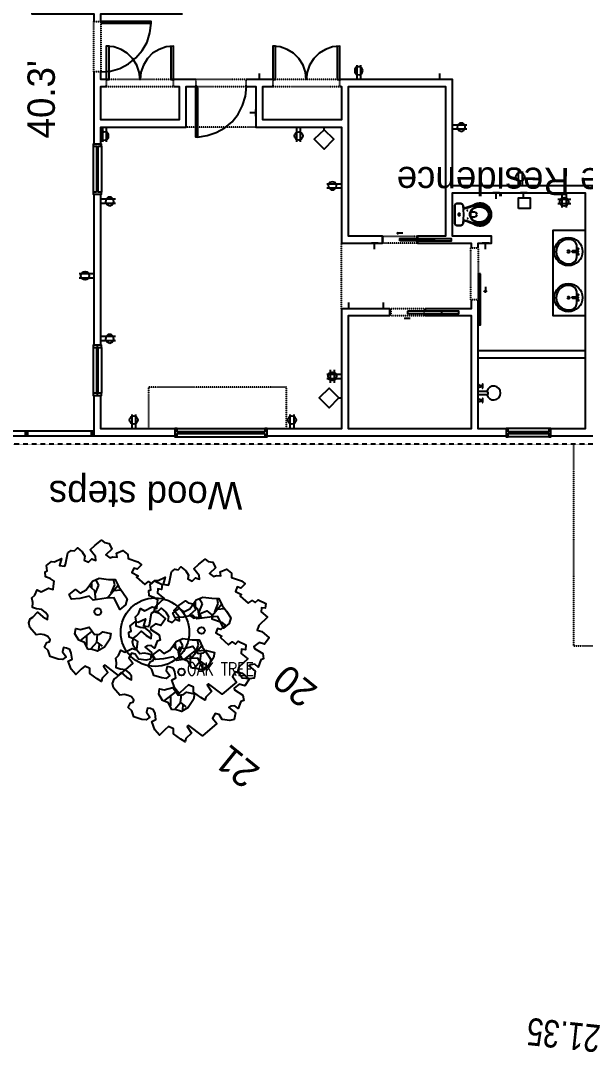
# Model space of a CAD drawing. Header units: inches. Extents: x -625442 to 34963, y -27993 to 66986.
# Drawn here: x 1820 to 2216, y 12551 to 13274 of the extents above; entities that cross this region are included whole.
import ezdxf
from ezdxf.enums import TextEntityAlignment as Align

# ---------------------------------------------------------------- set-up
doc = ezdxf.new("R2010")
doc.units = ezdxf.units.IN
doc.header["$LTSCALE"] = 0.5
doc.header["$MEASUREMENT"] = 0
doc.linetypes.add('DASHED2', pattern=[0.375, 0.25, -0.125])
doc.linetypes.add('HIDDEN2', pattern=[0.1875, 0.125, -0.0625])
for name, color, linetype in [('0-TEXT', 30, 'Continuous'), ('BUILDING', 253, 'DASHED2'), ('BUILDING OH', 80, 'HIDDEN2'), ('P-ABOVE', 201, 'HIDDEN2'), ('P-BELOW-LIGHT', 143, 'Continuous'), ('P-BELOW-MED', 145, 'Continuous'), ('P-CASEWORK', 140, 'Continuous'), ('P-DOOR', 51, 'Continuous'), ('P-FIXTURE', 63, 'Continuous'), ('P-WALL', 90, 'Continuous'), ('P-WINDOW', 213, 'Continuous'), ('SPOT ELEVATION TEXT', 252, 'Continuous'), ('TEXT', 7, 'Continuous'), ('Trees-Anno', 43, 'Continuous'), ('TreesMARK', 46, 'Continuous')]:
    doc.layers.add(name, color=color, linetype=linetype)
doc.styles.add('BLDG', font='IC-Romans.shx', dxfattribs={"width": 0.8})
doc.styles.add('sapa notes', font='romans.shx', dxfattribs={"width": 0.8})
doc.styles.add('TXT', font='IC-Romans.shx')

# ---------------------------------------------------------------- blocks, each defined once
blk = doc.blocks.new('TREE11')
at = {"linetype": 'Continuous'}
for p, q in [((-0.1324, 0.2402), (-0.1344, 0.1783)), ((-0.0944, 0.2422), (-0.0475, 0.1843)), ((-0.0345, 0.2472), (-0.0584, 0.1403)), ((-0.1344, 0.1783), (-0.1843, 0.1763)), ((-0.1564, 0.1773), (-0.1793, 0.2113)), ((-0.1344, 0.1783), (-0.1034, 0.1294)), ((0.0654, -0.0594), (0.1134, -0.1044)), ((0.0085, -0.1194), (0.0065, -0.2442)), ((0.0964, -0.0894), (0.1154, -0.1563)), ((0.1134, -0.1044), (0.1703, -0.1084)), ((0.1414, -0.1074), (0.1634, -0.1334)), ((0.0065, -0.1943), (-0.0305, -0.2313)), ((0.0085, -0.1673), (0.0275, -0.2303)), ((0.1154, -0.1563), (0.1574, -0.1733)), ((0.0275, -0.2303), (0.0584, -0.2562))]:
    blk.add_line(p, q, dxfattribs=at)
for points in [[(-0.0404, 0.3569), (-0.0155, 0.3439), (0.0085, 0.3509), (0.0284, 0.3609), (0.0155, 0.3888), (-0.0275, 0.4018), (-0.0195, 0.4337), (0.0065, 0.4507), (0.0634, 0.4737), (0.1023, 0.4487), (0.1383, 0.4467), (0.1472, 0.4098), (0.1363, 0.3928), (0.1413, 0.3779), (0.1702, 0.3699), (0.1962, 0.3779), (0.2201, 0.3908), (0.2431, 0.4148), (0.3129, 0.4018), (0.3389, 0.3808), (0.3499, 0.3509), (0.3439, 0.3289), (0.3399, 0.28), (0.289, 0.282), (0.2481, 0.275), (0.265, 0.2521), (0.293, 0.2441), (0.3279, 0.2441), (0.3609, 0.2651), (0.3898, 0.275), (0.4118, 0.2461), (0.4367, 0.2241), (0.4327, 0.1952), (0.4457, 0.1543), (0.4128, 0.1483), (0.3878, 0.0924), (0.3539, 0.0794), (0.3679, 0.0585), (0.3878, 0.0265), (0.4218, 0.0305), (0.4567, 0.0435), (0.4826, 0.0155), (0.4737, 0.0006), (0.5026, -0.0264), (0.4936, -0.0713), (0.4757, -0.0843), (0.4497, -0.1362), (0.4287, -0.0873), (0.3978, -0.1042), (0.3988, -0.1192), (0.4397, -0.196), (0.4317, -0.226), (0.4108, -0.238), (0.4088, -0.2679), (0.3629, -0.2679), (0.3289, -0.2549), (0.3149, -0.23), (0.28, -0.238), (0.276, -0.2729), (0.2461, -0.2819), (0.266, -0.3028), (0.3269, -0.3148), (0.3199, -0.3647), (0.306, -0.4226), (0.28, -0.4226), (0.2481, -0.4396), (0.2071, -0.4206), (0.2161, -0.3597), (0.1792, -0.3617), (0.1662, -0.3807), (0.1403, -0.3997), (0.1622, -0.4186), (0.1383, -0.4635), (0.0913, -0.4635), (0.0724, -0.4406), (0.0015, -0.4665), (-0.0334, -0.4665), (-0.0284, -0.4216), (-0.0035, -0.4126), (-0.0145, -0.3787), (-0.0634, -0.3887), (-0.0624, -0.3737), (-0.1413, -0.3697), (-0.1492, -0.4036), (-0.1772, -0.4056), (-0.1802, -0.4346), (-0.2401, -0.4496), (-0.26, -0.4196), (-0.2361, -0.4046), (-0.2541, -0.3797), (-0.3149, -0.3797), (-0.303, -0.2909), (-0.3159, -0.2589), (-0.3489, -0.2719), (-0.4178, -0.2699), (-0.4218, -0.212), (-0.3828, -0.196), (-0.3718, -0.1511), (-0.3838, -0.1421), (-0.4547, -0.1511), (-0.4836, -0.1252), (-0.4727, -0.1062), (-0.4896, -0.0533), (-0.4577, -0.0533), (-0.4387, -0.0334), (-0.4317, -0.0174), (-0.4926, -0.0164), (-0.5176, 0.0275), (-0.4966, 0.0535), (-0.4497, 0.0824), (-0.4088, 0.0694), (-0.3818, 0.0804), (-0.3878, 0.1193), (-0.4367, 0.1313), (-0.4118, 0.2661), (-0.287, 0.2701), (-0.282, 0.283), (-0.3369, 0.3), (-0.3309, 0.3569), (-0.3409, 0.3788), (-0.305, 0.3828), (-0.2381, 0.3868), (-0.2161, 0.3579), (-0.1762, 0.3679), (-0.1702, 0.4038), (-0.1642, 0.4587), (-0.1133, 0.4497), (-0.0594, 0.4178), (-0.0734, 0.3868)], [(-0.1183, 0.2581), (-0.0674, 0.2361), (-0.0225, 0.2491), (0.0275, 0.2301), (0.0474, 0.1962), (0.0155, 0.1812), (-0.0225, 0.1283), (-0.0873, 0.1453), (-0.1143, 0.1174), (-0.1213, 0.0904), (-0.1742, 0.0645), (-0.1942, 0.1004), (-0.2011, 0.1703), (-0.1802, 0.2241), (-0.1363, 0.2431)], [(0.0145, -0.1142), (0.0794, -0.0443), (0.1183, -0.0483), (0.1632, 0.0076), (0.2061, 0.0485), (0.2411, 0.0335), (0.2271, -0.0234), (0.1852, -0.0254), (0.1662, -0.0703), (0.1712, -0.1491), (0.1452, -0.196), (0.0883, -0.232), (0.0484, -0.2629), (-0.0045, -0.237), (-0.0534, -0.224), (-0.1083, -0.207), (-0.1263, -0.1671), (-0.1153, -0.1152), (-0.0294, -0.1541)]]:
    blk.add_lwpolyline(points, close=True, dxfattribs=at)
blk.add_circle((0, 0), 0.0248, dxfattribs=at)

msp = doc.modelspace()

# ---------------------------------------------------------------- linework, layer by layer
at = {"layer": 'BUILDING'}
msp.add_lwpolyline([(2729.72138, 12977.17396), (1810.68286, 12977.17396)], dxfattribs=at)
at = {"layer": 'BUILDING OH'}
for points in [[(2207.90232, 12835.89189), (2207.90232, 12977.17396)], [(2207.90232, 12835.89189), (2729.72138, 12832.34461)]]:
    msp.add_lwpolyline(points, dxfattribs=at)
at = {"layer": 'P-ABOVE'}
for points in [[(1876.43271, 13238.109), (1871.54168, 13238.109), (1871.54168, 13273.52005), (1876.43271, 13273.52005)], [(1927.49506, 13227.93566), (1927.49506, 13232.82669), (1880.34554, 13232.82669), (1880.34554, 13227.93566)], [(1943.14635, 13227.93566), (1978.36176, 13227.93566), (1978.36176, 13232.82669), (1943.14635, 13232.82669)], [(2044.09718, 13227.93566), (2044.09718, 13232.82669), (1996.94767, 13232.82669), (1996.94767, 13227.93566)], [(2074.42156, 13118.18097), (2074.42156, 13123.072), (2097.8985, 13123.072), (2097.8985, 13118.18097)], [(2135.85289, 13114.85507), (2140.93956, 13114.85507), (2140.93956, 13078.46581), (2135.85289, 13078.46581)], [(2079.70387, 13072.2053), (2079.70387, 13067.31427), (2103.18081, 13067.31427), (2103.18081, 13072.2053)]]:
    msp.add_lwpolyline(points, close=True, dxfattribs=at)
for points in [[(1985.2092, 13199.37205), (1936.29891, 13199.37205)], [(2045.07539, 13072.2053), (2045.07539, 13118.18097)], [(2006.72972, 12987.88396), (2006.72972, 13017.23013), (1909.88735, 13017.23013), (1909.88735, 12987.88396)]]:
    msp.add_lwpolyline(points, dxfattribs=at)
at = {"layer": 'P-BELOW-LIGHT'}
for p, q in [((1733.00621, 12982.99293), (1871.54168, 12982.99293)), ((1768.41725, 12986.49293), (1871.54168, 12986.49293))]:
    msp.add_line(p, q, dxfattribs=at)
for points in [[(2060.13976, 13239.0872), (2059.35719, 13240.84797), (2057.79206, 13241.82618), (2055.64001, 13241.63054), (2054.46617, 13240.06541), (2054.46617, 13237.91336), (2055.64001, 13236.34823), (2057.79206, 13236.15258), (2059.35719, 13237.13079)], [(2129.20109, 13196.43743), (2130.96186, 13197.21999), (2131.94006, 13198.98077), (2131.74442, 13200.93718), (2130.17929, 13202.30667), (2128.02724, 13202.30667), (2126.46211, 13200.93718), (2126.26647, 13198.98077), (2127.24467, 13197.21999)], [(1876.23707, 13193.30717), (1877.01964, 13191.35076), (1878.58477, 13190.37255), (1880.73682, 13190.76384), (1881.91067, 13192.13332), (1881.91067, 13194.28538), (1880.73682, 13195.85051), (1878.58477, 13196.24179), (1877.01964, 13195.06794)], [(2026.0982, 13190.95948), (2032.94564, 13184.11204), (2039.79308, 13190.95948), (2032.94564, 13197.61128)], [(2032.94564, 13184.11204), (2039.79308, 13190.95948), (2032.94564, 13197.61128), (2026.0982, 13190.95948)], [(2038.81487, 13161.22202), (2036.85846, 13160.6351), (2035.88026, 13158.87433), (2036.27154, 13156.91792), (2037.83667, 13155.54843), (2039.79308, 13155.54843), (2041.35821, 13156.91792), (2041.74949, 13158.87433), (2040.77128, 13160.6351)], [(1873.4981, 13153.9833), (1871.1504, 13153.9833), (1871.1504, 13152.41817), (1877.01964, 13152.41817), (1877.01964, 13153.9833), (1874.67194, 13153.9833), (1874.67194, 13154.76586), (1873.4981, 13154.76586)], [(1882.69323, 13144.39688), (1884.64964, 13145.17945), (1885.62785, 13146.94022), (1885.23657, 13148.89663), (1883.67144, 13150.26612), (1881.71502, 13150.26612), (1880.1499, 13148.89663), (1879.75861, 13146.94022), (1880.93246, 13145.17945)], [(2169.30752, 13142.44047), (2169.30752, 13149.87484), (2177.32881, 13149.87484), (2177.32881, 13142.44047)], [(1882.69323, 13048.14143), (1884.64964, 13048.924), (1885.62785, 13050.68477), (1885.23657, 13052.64118), (1883.67144, 13054.01067), (1881.71502, 13054.01067), (1880.1499, 13052.64118), (1879.75861, 13050.68477), (1880.93246, 13048.924)], [(1873.4981, 13012.92603), (1871.1504, 13012.92603), (1871.1504, 13011.3609), (1877.01964, 13011.3609), (1877.01964, 13012.92603), (1874.67194, 13012.92603), (1874.67194, 13013.70859), (1873.4981, 13013.70859)], [(2036.46718, 13016.44757), (2029.61974, 13009.60013), (2036.46718, 13002.75269), (2043.31462, 13009.60013)], [(2029.61974, 13009.60013), (2036.46718, 13002.75269), (2043.31462, 13009.60013), (2036.46718, 13016.44757)], [(1991.46971, 12984.7537), (1991.46971, 12982.40601), (1993.03484, 12982.40601), (1993.03484, 12988.27524), (1991.46971, 12988.27524), (1991.46971, 12985.92755), (1990.68715, 12985.92755), (1990.68715, 12984.7537)], [(2162.0688, 12985.92755), (2162.0688, 12988.27524), (2160.69931, 12988.27524), (2160.69931, 12982.40601), (2162.0688, 12982.40601), (2162.0688, 12984.7537), (2162.85137, 12984.7537), (2162.85137, 12985.92755)]]:
    msp.add_lwpolyline(points, close=True, dxfattribs=at)
for points in [[(2055.83565, 13243.00003), (2055.83565, 13232.82669)], [(2058.57463, 13243.00003), (2058.57463, 13232.82669)], [(1987.36125, 13237.13079), (1987.36125, 13232.82669)], [(2113.94108, 13237.13079), (2113.94108, 13232.82669)], [(1989.90458, 13232.82669), (1985.2092, 13232.82669)], [(2116.48441, 13232.82669), (2111.78902, 13232.82669)], [(1980.90509, 13209.74103), (1985.2092, 13209.74103)], [(1985.2092, 13207.19769), (1985.2092, 13211.89308)], [(1877.8022, 13189.19871), (1877.8022, 13199.37205)], [(1880.54118, 13189.19871), (1880.54118, 13199.37205)], [(2013.7728, 13189.19871), (2013.7728, 13199.37205)], [(2016.51178, 13189.19871), (2016.51178, 13199.37205)], [(2032.94564, 13197.61128), (2032.94564, 13199.56769)], [(2133.11391, 13200.93718), (2122.94057, 13200.93718)], [(1876.43271, 13186.26409), (1876.43271, 13194.67666)], [(2133.11391, 13198.00256), (2122.94057, 13198.00256)], [(1871.1504, 13186.06845), (1873.4981, 13186.06845), (1873.4981, 13185.48153), (1874.67194, 13185.48153), (1874.67194, 13186.06845), (1877.01964, 13186.06845), (1877.01964, 13187.63358), (1871.1504, 13187.63358), (1871.1504, 13186.06845), (1871.1504, 13153.9833)], [(1877.01964, 13186.06845), (1877.01964, 13153.9833)], [(2168.91624, 13168.46075), (2168.91624, 13158.28741)], [(2171.85086, 13168.46075), (2171.85086, 13158.28741)], [(2034.90205, 13159.65689), (2045.07539, 13159.65689)], [(2034.90205, 13156.91792), (2045.07539, 13156.91792)], [(1886.80169, 13148.89663), (1876.43271, 13148.89663)], [(2156.00392, 13153.39638), (2151.30854, 13153.39638)], [(2153.46059, 13149.09227), (2153.46059, 13153.39638)], [(2175.3724, 13153.39638), (2170.67701, 13153.39638)], [(2172.82906, 13149.87484), (2172.82906, 13153.39638)], [(2205.89242, 13148.70099), (2196.69729, 13148.70099)], [(2199.82754, 13143.22304), (2199.82754, 13153.39638)], [(2202.76216, 13143.22304), (2202.76216, 13153.39638)], [(1886.80169, 13145.96201), (1876.43271, 13145.96201)], [(2205.89242, 13145.76637), (2196.69729, 13145.76637)], [(2084.79054, 13125.61533), (2084.20362, 13125.02841), (2084.79054, 13124.44149)], [(2088.11644, 13125.02841), (2084.20362, 13125.02841)], [(2064.63951, 13118.18097), (2073.05207, 13118.18097)], [(2070.90002, 13118.18097), (2066.20463, 13118.18097)], [(2068.35669, 13113.87686), (2068.35669, 13118.18097)], [(2148.56956, 13118.18097), (2143.87417, 13118.18097)], [(2146.02623, 13113.87686), (2146.02623, 13118.18097)], [(1861.36834, 13096.85608), (1871.54168, 13096.85608)], [(1861.36834, 13093.92146), (1871.54168, 13093.92146)], [(2147.00443, 13084.72633), (2146.02623, 13083.74812), (2144.85238, 13084.72633)], [(2146.02623, 13087.46531), (2146.02623, 13083.74812)], [(2049.96642, 13076.5094), (2049.96642, 13072.2053)], [(2074.42156, 13076.5094), (2074.42156, 13072.2053)], [(2052.50975, 13072.2053), (2047.61872, 13072.2053)], [(2076.9649, 13072.2053), (2072.26951, 13072.2053)], [(2090.07286, 13064.77093), (2089.48593, 13065.35786), (2090.07286, 13065.94478)], [(2093.39875, 13065.35786), (2089.48593, 13065.35786)], [(1871.1504, 13045.01118), (1873.4981, 13045.01118), (1873.4981, 13044.42425), (1874.67194, 13044.42425), (1874.67194, 13045.01118), (1877.01964, 13045.01118), (1877.01964, 13046.57631), (1871.1504, 13046.57631), (1871.1504, 13045.01118), (1871.1504, 13012.92603)], [(1886.80169, 13052.64118), (1876.43271, 13052.64118)], [(1886.80169, 13049.70656), (1876.43271, 13049.70656)], [(1873.4981, 13045.79374), (1874.67194, 13045.79374)], [(1877.01964, 13045.01118), (1877.01964, 13012.92603)], [(2034.90205, 13026.22962), (2045.07539, 13026.22962)], [(2037.44538, 13020.16475), (2037.44538, 13029.35988)], [(2040.18436, 13020.16475), (2040.18436, 13029.35988)], [(2034.90205, 13023.29501), (2045.07539, 13023.29501)], [(1874.67194, 13012.14346), (1873.4981, 13012.14346)], [(2043.31462, 13009.60013), (2045.07539, 13009.60013)], [(1898.14888, 12998.0573), (1898.14888, 12987.88396)], [(1900.88786, 12998.0573), (1900.88786, 12987.88396)], [(2009.07742, 12998.0573), (2009.07742, 12987.88396)], [(2011.81639, 12998.0573), (2011.81639, 12987.88396)], [(1930.03839, 12982.40601), (1930.03839, 12984.7537), (1930.82095, 12984.7537), (1930.82095, 12985.92755), (1930.03839, 12985.92755), (1930.03839, 12988.27524), (1928.47326, 12988.27524), (1928.47326, 12982.40601), (1930.03839, 12982.40601), (1991.46971, 12982.40601)], [(1930.03839, 12988.27524), (1991.46971, 12988.27524)], [(2190.43677, 12988.27524), (2190.43677, 12985.92755), (2189.6542, 12985.92755), (2189.6542, 12984.7537), (2190.43677, 12984.7537), (2190.43677, 12982.40601), (2192.0019, 12982.40601), (2192.0019, 12988.27524), (2190.43677, 12988.27524), (2162.0688, 12988.27524)], [(2190.43677, 12982.40601), (2162.0688, 12982.40601)]]:
    msp.add_lwpolyline(points, dxfattribs=at)
for centre, radius in [((2015.16438, 13193.29981), 2.95672), ((2170.41106, 13164.61517), 3.00568), ((2201.26734, 13147.06861), 3.00568), ((1865.46945, 13095.26886), 2.95672), ((2038.74762, 13024.78983), 3.00568), ((1899.5373, 12994.17603), 2.91586), ((2010.46584, 12994.17603), 2.91586)]:
    msp.add_circle(centre, radius, dxfattribs=at)
at = {"layer": 'P-BELOW-MED'}
for points in [[(2215.87012, 13042.66348), (2140.54827, 13042.66348)], [(2140.93956, 13037.77245), (2215.87012, 13037.77245)]]:
    msp.add_lwpolyline(points, dxfattribs=at)
at = {"layer": 'P-CASEWORK'}
msp.add_lwpolyline([(2215.87012, 13126.98482), (2193.37139, 13126.98482), (2193.37139, 13067.31427), (2215.87012, 13067.31427)], dxfattribs=at)
at = {"layer": 'P-DOOR'}
for points in [[(1876.43271, 13272.3462), (1911.84376, 13272.3462), (1911.84376, 13273.52005), (1876.43271, 13273.52005)], [(1882.30195, 13232.82669), (1882.30195, 13256.30362), (1880.34554, 13256.30362), (1880.34554, 13232.82669)], [(1998.90408, 13232.82669), (1998.90408, 13256.30362), (1996.94767, 13256.30362), (1996.94767, 13232.82669)], [(1944.32019, 13227.93566), (1944.32019, 13192.52461), (1943.14635, 13192.52461), (1943.14635, 13227.93566)], [(2086.16003, 13119.7461), (2086.16003, 13121.31123), (2110.22389, 13121.31123), (2110.22389, 13119.7461)], [(2142.70033, 13096.66044), (2141.1352, 13096.66044), (2141.1352, 13060.85811), (2142.70033, 13060.85811)], [(2091.44234, 13070.44453), (2091.44234, 13068.8794), (2115.50621, 13068.8794), (2115.50621, 13070.44453)]]:
    msp.add_lwpolyline(points, close=True, dxfattribs=at)
for points in [[(1880.34554, 13232.82669), (1876.43271, 13232.82669), (1876.43271, 13238.109), (1883.28015, 13238.69592), (1889.73631, 13240.65233), (1895.80119, 13243.78259), (1901.0835, 13248.0867), (1905.58325, 13253.17337), (1908.90915, 13259.0426), (1910.86556, 13265.49876), (1911.84376, 13272.3462)], [(1925.53864, 13256.10798), (1925.53864, 13232.82669), (1927.49506, 13232.82669), (1927.49506, 13256.30362), (1922.21274, 13255.7167), (1917.32171, 13253.95593), (1912.82197, 13251.21695), (1909.10479, 13247.49977), (1906.36581, 13243.00003), (1904.60504, 13237.91336), (1904.01812, 13232.82669), (1903.43119, 13237.91336), (1901.67042, 13243.00003), (1898.73581, 13247.49977), (1895.01862, 13251.21695), (1890.71452, 13253.95593), (1885.62785, 13255.7167), (1880.34554, 13256.30362)], [(2042.14077, 13256.10798), (2042.14077, 13232.82669), (2044.09718, 13232.82669), (2044.09718, 13256.30362), (2038.81487, 13255.7167), (2033.92384, 13253.95593), (2029.4241, 13251.21695), (2025.70692, 13247.49977), (2022.7723, 13243.00003), (2021.20717, 13237.91336), (2020.4246, 13232.82669), (2019.83768, 13237.91336), (2018.27255, 13243.00003), (2015.33793, 13247.49977), (2011.62075, 13251.21695), (2007.12101, 13253.95593), (2002.22998, 13255.7167), (1996.94767, 13256.30362)], [(1944.32019, 13192.52461), (1950.97199, 13193.50281), (1957.42815, 13195.65487), (1963.29739, 13198.98077), (1968.5797, 13203.28487), (1972.68816, 13208.56718), (1975.81842, 13214.63206), (1977.77483, 13221.08822), (1978.5574, 13227.93566)]]:
    msp.add_lwpolyline(points, dxfattribs=at)
at = {"layer": 'P-FIXTURE'}
for points in [[(2124.70134, 13144.78817), (2125.09262, 13145.57073), (2125.87519, 13145.96201), (2125.09262, 13145.57073)], [(2133.70083, 13141.07098), (2133.50519, 13141.26662), (2133.30955, 13141.07098), (2133.50519, 13140.87534)], [(2138.20058, 13133.24534), (2141.1352, 13132.46277), (2144.26546, 13132.85405), (2146.22187, 13134.0279), (2147.787, 13135.78867), (2148.37392, 13136.96252), (2148.56956, 13138.33201), (2148.37392, 13139.50585), (2147.787, 13140.6797), (2146.22187, 13142.44047), (2144.26546, 13143.61432), (2141.1352, 13144.0056), (2138.20058, 13143.22304), (2136.24417, 13141.65791), (2135.07032, 13139.50585), (2134.87468, 13138.91893), (2134.87468, 13138.33201), (2134.87468, 13137.54944), (2135.07032, 13136.96252), (2136.24417, 13134.81047)], [(2140.15699, 13138.33201), (2139.57007, 13139.31021), (2138.39622, 13139.89714), (2135.65724, 13139.89714), (2135.65724, 13139.11457), (2135.65724, 13138.33201), (2135.65724, 13137.3538), (2135.65724, 13136.57124), (2135.4616, 13136.76688), (2135.4616, 13137.15816), (2135.26596, 13137.74508), (2135.26596, 13138.33201), (2135.26596, 13138.91893), (2135.4616, 13139.31021), (2136.24417, 13141.07098), (2137.41802, 13142.44047), (2139.76571, 13143.41868), (2142.1134, 13143.61432), (2144.4611, 13143.22304), (2146.22187, 13142.24483), (2147.59136, 13140.6797), (2148.17828, 13139.50585), (2148.17828, 13138.33201), (2148.17828, 13136.96252), (2147.59136, 13135.98431), (2146.22187, 13134.22354), (2144.4611, 13133.24534), (2142.1134, 13132.85405), (2139.76571, 13133.0497), (2137.41802, 13134.0279), (2136.43981, 13135.20175), (2135.65724, 13136.57124), (2138.39622, 13136.57124), (2139.57007, 13137.15816)], [(2128.41852, 13138.33201), (2128.02724, 13138.91893), (2127.24467, 13138.91893), (2126.85339, 13138.33201), (2127.24467, 13137.54944), (2128.02724, 13137.54944)], [(2128.22288, 13138.33201), (2127.63596, 13138.91893), (2127.04903, 13138.33201), (2127.63596, 13137.74508)], [(2133.30955, 13135.39739), (2133.50519, 13135.20175), (2133.70083, 13135.39739), (2133.50519, 13135.59303)], [(2125.87519, 13130.50636), (2125.09262, 13130.89764), (2124.70134, 13131.68021), (2125.09262, 13130.89764)], [(2203.34908, 13112.31173), (2203.74037, 13111.52917), (2204.71857, 13111.52917), (2205.10985, 13112.31173), (2204.71857, 13113.0943), (2203.74037, 13113.0943)], [(2207.06627, 13111.92045), (2210.97909, 13111.92045), (2211.37037, 13112.31173), (2210.97909, 13112.70302), (2207.06627, 13112.70302), (2206.67498, 13112.31173)], [(2210.97909, 13113.68122), (2211.56601, 13114.26814), (2210.97909, 13114.65943), (2210.58781, 13114.26814)], [(2210.97909, 13109.7684), (2211.56601, 13110.35532), (2210.97909, 13110.7466), (2210.58781, 13110.35532)], [(2203.34908, 13080.03094), (2203.74037, 13079.24838), (2204.71857, 13079.24838), (2205.10985, 13080.03094), (2204.71857, 13080.61787), (2203.74037, 13080.61787)], [(2207.06627, 13079.63966), (2210.97909, 13079.63966), (2211.37037, 13080.03094), (2210.97909, 13080.22658), (2207.06627, 13080.22658), (2206.67498, 13080.03094)], [(2210.97909, 13081.40043), (2211.56601, 13081.98735), (2210.97909, 13082.37864), (2210.58781, 13081.98735)], [(2210.97909, 13077.48761), (2211.56601, 13078.07453), (2210.97909, 13078.46581), (2210.58781, 13078.07453)], [(2144.06981, 13018.20834), (2144.26546, 13018.20834), (2144.26546, 13019.38218), (2144.06981, 13019.38218)], [(2144.06981, 13017.81706), (2144.06981, 13017.42577), (2144.26546, 13017.42577), (2144.26546, 13017.81706), (2144.26546, 13018.20834), (2144.06981, 13018.20834)], [(2144.26546, 13016.44757), (2144.26546, 13017.42577), (2144.06981, 13017.42577), (2144.06981, 13016.44757)], [(2144.06981, 13008.23064), (2144.26546, 13008.23064), (2144.26546, 13009.20884), (2144.06981, 13009.20884)], [(2144.06981, 13007.83936), (2144.06981, 13007.44807), (2144.26546, 13007.44807), (2144.26546, 13007.83936), (2144.26546, 13008.23064), (2144.06981, 13008.23064)], [(2144.26546, 13006.46987), (2144.26546, 13007.44807), (2144.06981, 13007.44807), (2144.06981, 13006.46987)]]:
    msp.add_lwpolyline(points, close=True, dxfattribs=at)
for points in [[(2124.70134, 13131.68021), (2124.70134, 13144.78817), (2124.70134, 13131.68021)], [(2125.87519, 13145.96201), (2128.8098, 13145.96201), (2125.87519, 13145.96201)], [(2130.57057, 13134.0279), (2132.91827, 13133.44098), (2135.07032, 13132.65841), (2132.91827, 13133.44098), (2130.57057, 13134.0279), (2130.57057, 13133.0497), (2130.37493, 13131.87585), (2129.78801, 13130.89764), (2128.8098, 13130.50636), (2129.78801, 13130.89764), (2130.37493, 13131.87585), (2130.76622, 13135.00611), (2130.96186, 13138.33201), (2130.76622, 13141.46227), (2130.37493, 13144.59252), (2129.78801, 13145.57073), (2128.8098, 13145.96201), (2129.78801, 13145.57073), (2130.37493, 13144.59252), (2130.57057, 13143.41868), (2130.57057, 13142.44047), (2132.91827, 13143.02739), (2135.07032, 13143.80996), (2132.91827, 13143.02739), (2130.57057, 13142.44047)], [(2130.76622, 13142.24483), (2132.52699, 13142.63611), (2134.28776, 13143.22304), (2138.20058, 13144.59252), (2141.33084, 13145.37509), (2144.65674, 13144.78817), (2147.20007, 13143.41868), (2149.15648, 13141.07098), (2149.54777, 13139.7015), (2149.74341, 13138.33201), (2149.54777, 13136.76688), (2149.15648, 13135.39739), (2147.20007, 13133.0497), (2144.65674, 13131.68021), (2141.33084, 13131.28893), (2138.20058, 13131.87585), (2134.28776, 13133.24534), (2132.52699, 13133.83226), (2130.76622, 13134.22354)], [(2137.61366, 13144.78817), (2135.07032, 13143.80996), (2137.61366, 13144.78817)], [(2135.65724, 13139.89714), (2135.65724, 13139.89714)], [(2135.65724, 13136.57124), (2135.65724, 13136.57124)], [(2128.8098, 13130.50636), (2125.87519, 13130.50636), (2128.8098, 13130.50636)], [(2137.61366, 13131.68021), (2135.07032, 13132.65841), (2137.61366, 13131.68021)], [(2140.93956, 13016.83885), (2142.70033, 13017.42577), (2142.70033, 13017.81706), (2142.70033, 13018.20834), (2140.93956, 13018.9909)], [(2143.87417, 13018.0127), (2142.70033, 13018.0127)], [(2142.70033, 13017.62141), (2143.87417, 13017.62141), (2143.87417, 13017.81706)], [(2144.06981, 13018.20834), (2143.87417, 13018.20834), (2143.87417, 13017.81706), (2143.87417, 13017.62141), (2144.06981, 13017.62141)], [(2144.26546, 13017.81706), (2144.06981, 13017.81706), (2144.26546, 13017.81706)], [(2140.93956, 13012.14346), (2147.00443, 13012.14346), (2147.98264, 13012.53474), (2147.98264, 13013.51295), (2147.00443, 13014.09987), (2140.93956, 13014.09987)], [(2140.93956, 13006.86115), (2142.70033, 13007.44807), (2142.70033, 13007.83936), (2142.70033, 13008.23064), (2140.93956, 13009.0132)], [(2143.87417, 13008.035), (2142.70033, 13008.035)], [(2142.70033, 13007.64372), (2143.87417, 13007.64372)], [(2144.06981, 13008.23064), (2143.87417, 13008.23064), (2143.87417, 13007.83936), (2143.87417, 13007.64372), (2144.06981, 13007.64372)], [(2144.26546, 13007.83936), (2144.06981, 13007.83936), (2144.26546, 13007.83936)]]:
    msp.add_lwpolyline(points, dxfattribs=at)
msp.add_lwpolyline([(2137.61366, 13131.68021, 1.910539289), (2137.61366, 13144.78817, -1.910539289)], format="xyb", close=True, dxfattribs=at)
for points in [[(2210.00088, 13112.70302), (2210.00088, 13116.61584), (2209.21832, 13118.76789), (2207.45755, 13120.13738, 1.529927729), (2207.84883, 13104.48609), (2209.41396, 13105.85558), (2210.00088, 13108.00763), (2210.00088, 13111.92045)], [(2210.00088, 13080.22658), (2210.00088, 13084.33505), (2209.21832, 13086.4871), (2207.45755, 13087.85659, 1.529927729), (2207.84883, 13072.2053), (2209.41396, 13073.57478), (2210.00088, 13075.72684), (2210.00088, 13079.63966)]]:
    msp.add_lwpolyline(points, format="xyb", dxfattribs=at)
for centre in [(2204.20542, 13112.23797), (2204.20542, 13079.95718)]:
    msp.add_circle(centre, 9.8561, dxfattribs=at)
msp.add_arc((2151.8009, 13013.09457), 4.88986, 191.21591321, 168.16261267, dxfattribs=at)
at = {"layer": 'P-WALL'}
for p, q in [((1823.61319, 12986.49293), (1825.11319, 12982.99293)), ((1825.11319, 12986.49293), (1823.61319, 12982.99293)), ((1870.04168, 12986.49293), (1871.54168, 12982.99293)), ((1871.54168, 12986.49293), (1870.04168, 12982.99293))]:
    msp.add_line(p, q, dxfattribs=at)
for points in [[(1828.10935, 13405.18654), (1828.10935, 13278.80236), (1871.54168, 13278.80236), (1871.54168, 13273.52005)], [(1876.43271, 13273.52005), (1876.43271, 13278.80236), (1933.75557, 13278.80236)], [(1871.54168, 13238.109), (1871.54168, 13187.63358)], [(1927.49506, 13227.93566), (1931.40788, 13227.93566), (1931.40788, 13204.45872), (1876.43271, 13204.45872), (1876.43271, 13227.93566), (1880.34554, 13227.93566)], [(1876.43271, 13187.63358), (1876.43271, 13199.37205), (1936.29891, 13199.37205), (1936.29891, 13227.93566), (1943.14635, 13227.93566)], [(1943.14635, 13232.82669), (1927.49506, 13232.82669)], [(1996.94767, 13232.82669), (1978.36176, 13232.82669)], [(1978.36176, 13227.93566), (1985.2092, 13227.93566), (1985.2092, 13199.37205), (2045.07539, 13199.37205), (2045.07539, 13118.18097), (2073.83464, 13118.18097), (2073.83464, 13123.072), (2049.96642, 13123.072), (2049.96642, 13227.93566), (2118.04954, 13227.93566), (2118.04954, 13123.072), (2098.48543, 13123.072), (2098.48543, 13121.50687), (2121.96236, 13121.50687), (2121.96236, 13119.55046), (2098.48543, 13119.55046), (2098.48543, 13118.18097), (2136.04853, 13118.18097), (2136.04853, 13114.85507)], [(2044.09718, 13227.93566), (2045.07539, 13227.93566), (2045.07539, 13204.45872), (1990.10022, 13204.45872), (1990.10022, 13227.93566), (1996.94767, 13227.93566)], [(2377.66535, 13158.28741), (2122.94057, 13158.28741), (2122.94057, 13232.82669), (2044.09718, 13232.82669)], [(1871.54168, 13152.41817), (1871.54168, 13046.57631)], [(1876.43271, 13046.57631), (1876.43271, 13152.41817)], [(2140.93956, 13114.85507), (2140.93956, 13118.18097), (2150.33033, 13118.18097), (2150.33033, 13123.072), (2122.94057, 13123.072), (2122.94057, 13153.39638), (2215.87012, 13153.39638), (2215.87012, 12987.88396), (2192.0019, 12987.88396)], [(2136.04853, 13078.46581), (2136.04853, 13072.2053), (2103.76774, 13072.2053), (2103.76774, 13070.64017), (2127.24467, 13070.64017), (2127.24467, 13068.68376), (2103.76774, 13068.68376), (2103.76774, 13067.31427), (2136.04853, 13067.31427), (2136.04853, 12987.88396), (2049.96642, 12987.88396), (2049.96642, 13067.31427), (2079.11695, 13067.31427), (2079.11695, 13072.2053), (2045.07539, 13072.2053), (2045.07539, 12987.88396), (1993.03484, 12987.88396)], [(2160.69931, 12987.88396), (2140.93956, 12987.88396), (2140.93956, 13078.46581)], [(1871.54168, 13011.3609), (1871.54168, 12982.99293)], [(1928.47326, 12987.88396), (1876.43271, 12987.88396), (1876.43271, 13011.3609)], [(1871.54168, 12982.99293), (1928.47326, 12982.99293)], [(1993.03484, 12982.99293), (2160.69931, 12982.99293)], [(2192.0019, 12982.99293), (2242.47732, 12982.99293)]]:
    msp.add_lwpolyline(points, dxfattribs=at)
for points in [[(1823.61319, 12986.49293), (1825.11319, 12986.49293), (1825.11319, 12982.99293), (1823.61319, 12982.99293)], [(1870.04168, 12986.49293), (1871.54168, 12986.49293), (1871.54168, 12982.99293), (1870.04168, 12982.99293)]]:
    msp.add_lwpolyline(points, close=True, dxfattribs=at)
msp.add_circle((1914.48194, 12845.43265), 24, dxfattribs=at)
at = {"layer": 'P-WINDOW'}
for points in [[(1873.4981, 13185.48153), (1873.4981, 13154.76586), (1874.67194, 13154.76586), (1874.67194, 13185.48153)], [(1873.4981, 13044.42425), (1873.4981, 13013.70859), (1874.67194, 13013.70859), (1874.67194, 13044.42425)], [(1930.82095, 12984.7537), (1990.68715, 12984.7537), (1990.68715, 12985.92755), (1930.82095, 12985.92755)], [(2189.6542, 12985.92755), (2162.85137, 12985.92755), (2162.85137, 12984.7537), (2189.6542, 12984.7537)]]:
    msp.add_lwpolyline(points, close=True, dxfattribs=at)

# ---------------------------------------------------------------- block references
at = {"layer": 'TreesMARK', "color": 46, "xscale": 96, "yscale": 96, "zscale": 96, "rotation": 140.9991020578327}
for p in [(1874.34368, 12859.8226), (1946.96783, 12846.62113), (1933.04368, 12817.50565)]:
    msp.add_blockref('TREE11', p, dxfattribs=at)

# ---------------------------------------------------------------- texts
at = {"layer": '0-TEXT', "style": 'sapa notes', "width": 0.8}
msp.add_text('OAK TREE', height=8.991, dxfattribs=at).set_placement((1936.87248, 12815.14806))
at = {"layer": 'SPOT ELEVATION TEXT', "style": 'BLDG', "width": 0.8}
msp.add_text('21.35', height=19.2, rotation=173.99910206, dxfattribs=at).set_placement((2201.75246, 12572.58695), align=Align.CENTER)
at = {"layer": 'TEXT', "char_height": 19.2, "style": 'TXT'}
for s, insert, attachment_point, rotation in [("40.3'", (1825.08286, 13219.0163), 2, 90), ("ONE Story Wood Frame Residence \\P24.19'FF", (2287.13282, 13151.08375), 2, 179.61051486), ('Wood steps', (1975.60869, 12931.40072), 1, 179.61051486)]:
    msp.add_mtext(s, dxfattribs=dict(at, insert=insert, attachment_point=attachment_point, rotation=rotation))
at = {"layer": 'Trees-Anno', "char_height": 19.2, "attachment_point": 9, "rotation": 140.99910206, "style": 'TXT'}
for s, insert in [('20', (2007.42458, 12824.3367)), ('21', (1966.8648, 12767.5242))]:
    msp.add_mtext(s, dxfattribs=dict(at, insert=insert))

doc.saveas('drawing.dxf')
